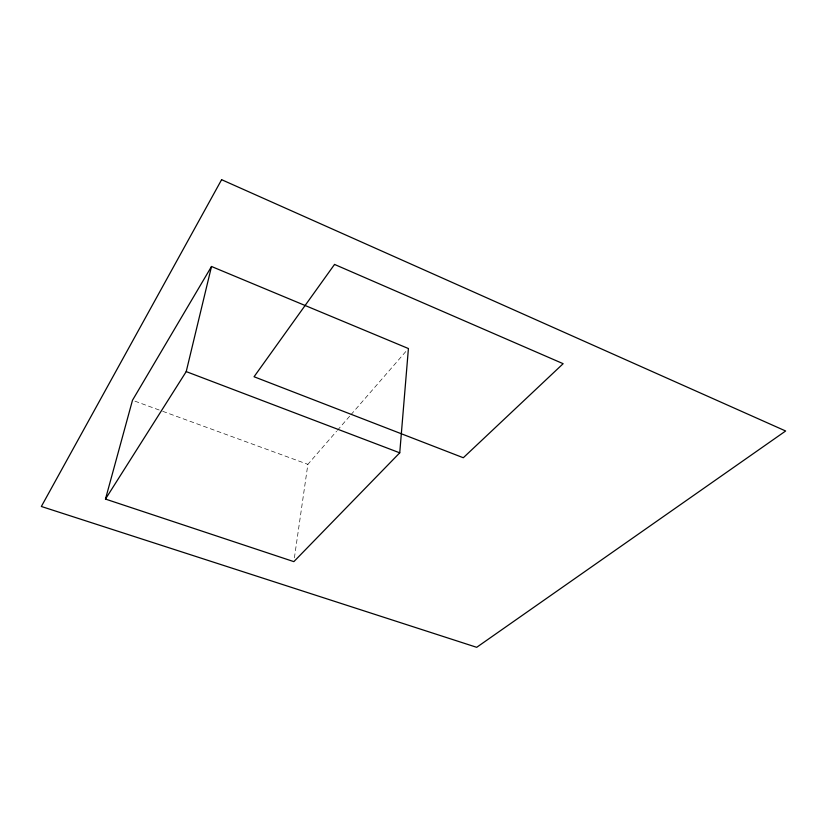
<?xml version="1.0" encoding="UTF-8"?>
<svg xmlns="http://www.w3.org/2000/svg" width="827" height="827" viewBox="0 0 827 827"><rect width="100%" height="100%" fill="white"/><g stroke="black" fill="none" stroke-linecap="round" stroke-linejoin="round"><path stroke-width="0.62" stroke-dasharray="4.13 3.1" d="M294.402 557.843L307.871 464.34L336.599 431.249M337.447 430.278L350.121 415.681M350.958 414.709L405.881 351.465M134.904 401.147L161.513 410.874M162.723 411.308L307.871 464.34"/><path stroke-width="1.24" d="M399.741 452.834L408.414 348.539L211.505 266.49L132.485 400.268L105.474 499.074L293.854 561.636L399.741 452.834L186.22 371.602L105.474 499.074M186.22 371.602L211.505 266.49M221.605 179.686L41.35 506.475L476.693 647.314L785.65 430.991L221.605 179.686M334.532 264.433L254.054 376.75L463.306 457.745L563.146 363.694L334.532 264.433"/></g></svg>
